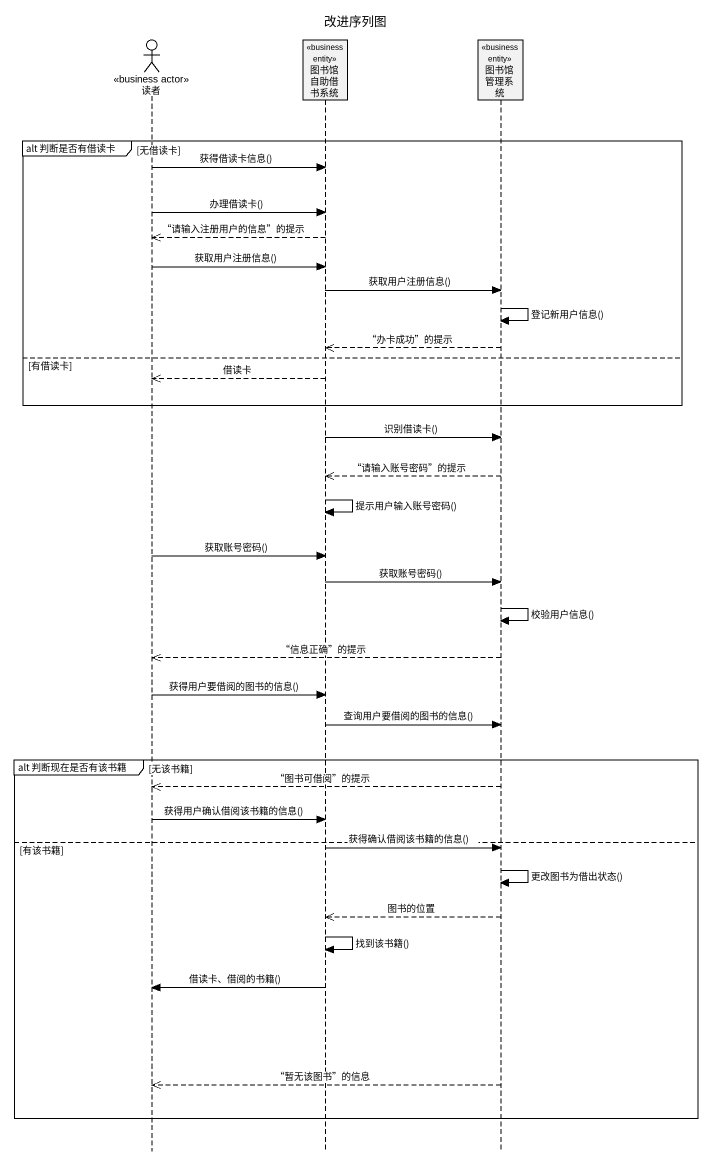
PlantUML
@startuml
title 改进序列图
hide footbox
actor 读者 <<business actor>>
participant 图书馆自助借书系统 <<business entity>>
participant 图书馆管理系统 <<business entity>>

group alt 判断是否有借读卡 [无借读卡]
  读者 -> 图书馆自助借书系统 : 获得借读卡信息()
  读者 -> 图书馆自助借书系统 : 办理借读卡()
  图书馆自助借书系统 -->> 读者 : “请输入注册用户的信息”的提示
  读者 -> 图书馆自助借书系统 : 获取用户注册信息()
  图书馆自助借书系统 -> 图书馆管理系统 : 获取用户注册信息()
  图书馆管理系统 -> 图书馆管理系统 : 登记新用户信息()
  图书馆管理系统 -->> 图书馆自助借书系统 : “办卡成功”的提示
else 有借读卡
  图书馆自助借书系统 -->> 读者 : 借读卡
end
图书馆自助借书系统 -> 图书馆管理系统 : 识别借读卡()
图书馆管理系统 -->> 图书馆自助借书系统 : “请输入账号密码”的提示
图书馆自助借书系统 -> 图书馆自助借书系统 : 提示用户输入账号密码()
读者 -> 图书馆自助借书系统 : 获取账号密码()
图书馆自助借书系统 -> 图书馆管理系统 : 获取账号密码()
图书馆管理系统 -> 图书馆管理系统 : 校验用户信息()
图书馆管理系统 -->> 读者 : “信息正确”的提示
读者 -> 图书馆自助借书系统 : 获得用户要借阅的图书的信息()
图书馆自助借书系统 -> 图书馆管理系统 : 查询用户要借阅的图书的信息()
group alt 判断现在是否有该书籍 [无该书籍]
  图书馆管理系统 -->> 读者 : “图书可借阅”的提示
  读者 -> 图书馆自助借书系统 : 获得用户确认借阅该书籍的信息()
else 有该书籍
  图书馆自助借书系统 -> 图书馆管理系统 : 获得确认借阅该书籍的信息()
  图书馆管理系统 -> 图书馆管理系统 : 更改图书为借出状态()
  图书馆管理系统 -->> 图书馆自助借书系统 : 图书的位置
  图书馆自助借书系统 -> 图书馆自助借书系统 : 找到该书籍()
  图书馆自助借书系统 -> 读者 : 借读卡、借阅的书籍()
  图书馆管理系统 -->> 读者 : “暂无该图书”的信息
end
@enduml
